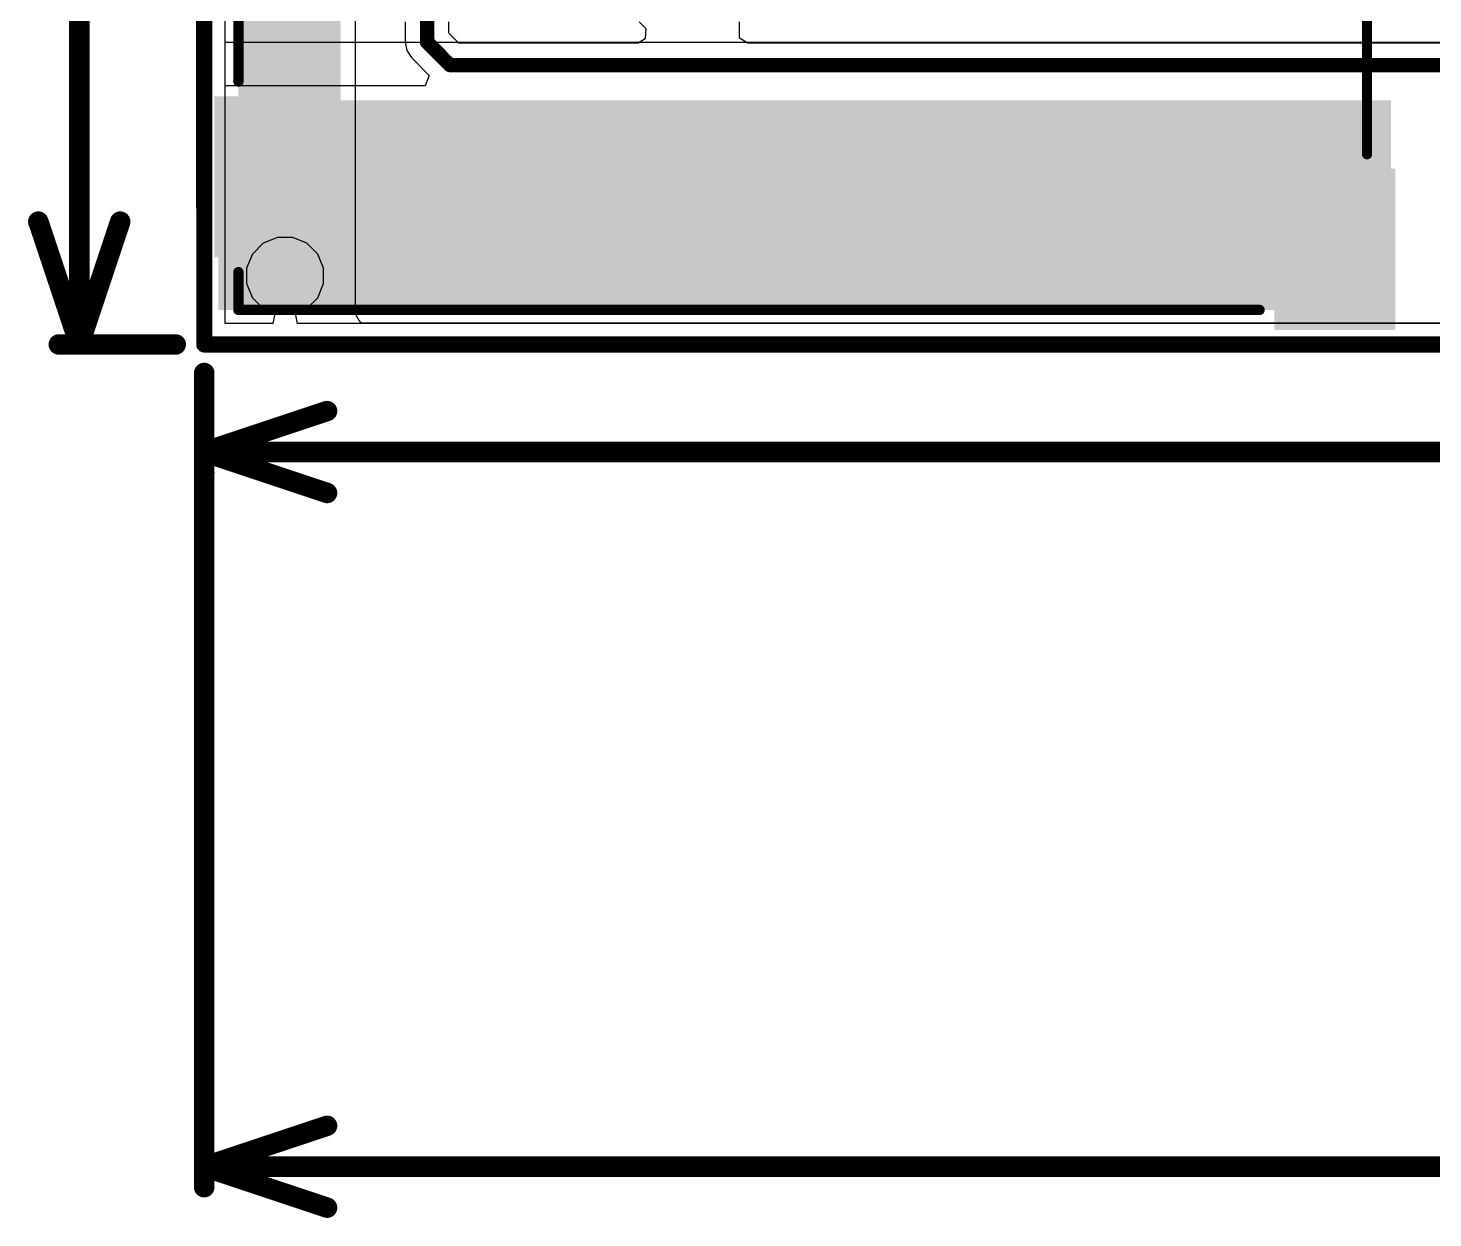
# Model space of a CAD drawing. Header units: inches. Extents: x -3 to 128, y -12 to 41.
# Drawn here: x -2.19 to 15.24, y -10.83 to 3.92 of the extents above; entities that cross this region are included whole.
import ezdxf

# ---------------------------------------------------------------- set-up
doc = ezdxf.new("R2010")
doc.units = ezdxf.units.IN
for name, color, linetype in [('Board Cutout', 216, 'Continuous'), ('Bottom Layer', 5, 'Continuous'), ('Dimension', 6, 'Continuous'), ('Layer 1', 16, 'Continuous'), ('Layer 2', 76, 'Continuous'), ('Top Layer', 1, 'Continuous'), ('Top Overlay', 2, 'Continuous'), ('Top Paste', 8, 'Continuous'), ('Top Solder', 216, 'Continuous'), ('Via Holes', 16, 'Continuous')]:
    doc.layers.add(name, color=color, linetype=linetype)

msp = doc.modelspace()

# ---------------------------------------------------------------- hatches: boundary and pattern name
at = {"layer": 'Bottom Layer'}
h = msp.add_hatch(color=5, dxfattribs=at)
edge = h.paths.add_edge_path()
edge.add_arc((1.004, 0.85), 0.3, 0, 360)
at = {"layer": 'Layer 1'}
h = msp.add_hatch(color=16, dxfattribs=at)
edge = h.paths.add_edge_path()
edge.add_arc((1.004, 0.85), 0.3, 0, 360)
at = {"layer": 'Layer 2'}
msp.add_hatch(color=76, dxfattribs=at).paths.add_polyline_path([(0.424, 0.429), (1.694, 0.429), (1.694, 15.63), (0.424, 15.63)])
h = msp.add_hatch(color=76, dxfattribs=at)
edge = h.paths.add_edge_path()
edge.add_arc((1.004, 0.85), 0.3, 0, 360)
at = {"layer": 'Top Layer'}
for points in [[(0.174, 0.429), (14.724, 0.429), (14.724, 3.029), (0.174, 3.029)], [(0.174, 3.029), (1.574, 3.029), (1.574, 1.129), (0.174, 1.129)], [(13.324, 2.129), (14.724, 2.129), (14.724, 0.229), (13.324, 0.229)]]:
    msp.add_hatch(color=1, dxfattribs=at).paths.add_polyline_path(points)
h = msp.add_hatch(color=1, dxfattribs=at)
edge = h.paths.add_edge_path()
edge.add_arc((1.004, 0.85), 0.3, 0, 360)
at = {"layer": 'Top Paste'}
for points in [[(0.174, 3.029), (1.574, 3.029), (1.574, 1.129), (0.174, 1.129)], [(13.324, 2.129), (14.724, 2.129), (14.724, 0.229), (13.324, 0.229)]]:
    msp.add_hatch(color=8, dxfattribs=at).paths.add_polyline_path(points)
at = {"layer": 'Top Solder'}
for points in [[(0.124, 3.079), (1.624, 3.079), (1.624, 1.079), (0.124, 1.079)], [(13.274, 2.179), (14.774, 2.179), (14.774, 0.179), (13.274, 0.179)]]:
    msp.add_hatch(color=216, dxfattribs=at).paths.add_polyline_path(points)
at = {"layer": 'Via Holes'}
h = msp.add_hatch(color=7, dxfattribs=at)
edge = h.paths.add_edge_path()
edge.add_arc((1.004, 0.85), 0.15, 0, 360)

# ---------------------------------------------------------------- linework, layer by layer
at = {"layer": 'Board Cutout'}
for points in [[(-0.003, 33.09, 0.2, 0.2, 0), (0, 0, 0.2, 0.2, 0)], [(0, 0, 0.2, 0.2, 0), (60, 0, 0.2, 0.2, 0)]]:
    msp.add_lwpolyline(points, format="xyseb", dxfattribs=at)
msp.add_lwpolyline([(-0.05, 0, 0.1, 0.1, 1), (0.05, 0, 0.1, 0.1, 1)], format="xyseb", close=True, dxfattribs=at)
msp.add_lwpolyline([(-0.05, 0, 0.1, 0.1, 1), (0.05, 0, 0.1, 0.1, 1)], format="xyseb", close=True, dxfattribs=at)
at = {"layer": 'Bottom Layer'}
for p, q in [((0.259, 3.746), (0.257, 29.977)), ((60.858, 3.746), (0.259, 3.746))]:
    msp.add_line(p, q, dxfattribs=at)
at = {"layer": 'Dimension'}
for points in [[(-1.55, 0, 0.254, 0.254, 0), (-1.55, 10.883, 0.254, 0.254, 0)], [(-2.058, 1.524, 0.254, 0.254, 0), (-1.55, 0, 0.254, 0.254, 0)], [(-1.55, 0, 0.254, 0.254, 0), (-1.042, 1.524, 0.254, 0.254, 0)], [(-1.804, 0, 0.254, 0.254, 0), (-0.354, 0, 0.254, 0.254, 0)], [(0, -1.588, 0.254, 0.254, 0), (0, -0.354, 0.254, 0.254, 0)], [(0, -10.453, 0.254, 0.254, 0), (0, -0.354, 0.254, 0.254, 0)], [(0, -1.334, 0.254, 0.254, 0), (1.524, -0.826, 0.254, 0.254, 0)], [(0, -1.334, 0.254, 0.254, 0), (22.331, -1.334, 0.254, 0.254, 0)], [(0, -1.334, 0.254, 0.254, 0), (1.524, -1.842, 0.254, 0.254, 0)], [(0, -10.199, 0.254, 0.254, 0), (1.524, -9.691, 0.254, 0.254, 0)], [(0, -10.199, 0.254, 0.254, 0), (54.197, -10.199, 0.254, 0.254, 0)], [(0, -10.199, 0.254, 0.254, 0), (1.524, -10.707, 0.254, 0.254, 0)]]:
    msp.add_lwpolyline(points, format="xyseb", dxfattribs=at)
for points in [[(-2.122, 1.524, 0.127, 0.127, 1), (-1.995, 1.524, 0.127, 0.127, 1)], [(-1.106, 1.524, 0.127, 0.127, 1), (-0.979, 1.524, 0.127, 0.127, 1)], [(-1.868, 0, 0.127, 0.127, 1), (-1.741, 0, 0.127, 0.127, 1)], [(-1.614, 0, 0.127, 0.127, 1), (-1.487, 0, 0.127, 0.127, 1)], [(-1.614, 0, 0.127, 0.127, 1), (-1.487, 0, 0.127, 0.127, 1)], [(-1.614, 0, 0.127, 0.127, 1), (-1.487, 0, 0.127, 0.127, 1)], [(-0.417, 0, 0.127, 0.127, 1), (-0.29, 0, 0.127, 0.127, 1)], [(-0.064, -0.354, 0.127, 0.127, 1), (0.064, -0.354, 0.127, 0.127, 1)], [(-0.064, -0.354, 0.127, 0.127, 1), (0.064, -0.354, 0.127, 0.127, 1)], [(1.46, -0.826, 0.127, 0.127, 1), (1.587, -0.826, 0.127, 0.127, 1)], [(-0.064, -1.334, 0.127, 0.127, 1), (0.064, -1.334, 0.127, 0.127, 1)], [(-0.064, -1.334, 0.127, 0.127, 1), (0.064, -1.334, 0.127, 0.127, 1)], [(-0.064, -1.334, 0.127, 0.127, 1), (0.064, -1.334, 0.127, 0.127, 1)], [(-0.064, -1.588, 0.127, 0.127, 1), (0.064, -1.588, 0.127, 0.127, 1)], [(1.46, -1.842, 0.127, 0.127, 1), (1.587, -1.842, 0.127, 0.127, 1)], [(1.46, -9.691, 0.127, 0.127, 1), (1.587, -9.691, 0.127, 0.127, 1)], [(-0.064, -10.199, 0.127, 0.127, 1), (0.064, -10.199, 0.127, 0.127, 1)], [(-0.064, -10.199, 0.127, 0.127, 1), (0.064, -10.199, 0.127, 0.127, 1)], [(-0.064, -10.199, 0.127, 0.127, 1), (0.064, -10.199, 0.127, 0.127, 1)], [(-0.064, -10.453, 0.127, 0.127, 1), (0.064, -10.453, 0.127, 0.127, 1)], [(1.46, -10.707, 0.127, 0.127, 1), (1.587, -10.707, 0.127, 0.127, 1)]]:
    msp.add_lwpolyline(points, format="xyseb", close=True, dxfattribs=at)
at = {"layer": 'Layer 1'}
for p, q in [((0.259, 0.259), (0.256, 32.741)), ((0.733, 1.255), (0.599, 1.121)), ((0.909, 1.328), (0.733, 1.255)), ((1.099, 1.328), (0.909, 1.328)), ((1.274, 1.255), (1.099, 1.328)), ((1.409, 1.121), (1.274, 1.255)), ((0.599, 1.121), (0.526, 0.945)), ((1.481, 0.945), (1.409, 1.121)), ((0.526, 0.945), (0.526, 0.755)), ((1.481, 0.755), (1.481, 0.945)), ((0.526, 0.755), (0.599, 0.579)), ((1.409, 0.579), (1.481, 0.755)), ((0.599, 0.579), (0.733, 0.445)), ((1.274, 0.445), (1.409, 0.579)), ((0.733, 0.445), (0.876, 0.386)), ((0.876, 0.386), (0.85, 0.259)), ((1.132, 0.386), (1.274, 0.445)), ((1.157, 0.259), (1.132, 0.386)), ((0.85, 0.259), (0.259, 0.259)), ((16.09, 0.259), (1.157, 0.259))]:
    msp.add_line(p, q, dxfattribs=at)
at = {"layer": 'Layer 2'}
for p, q in [((1.875, 0.429), (1.875, 14.135)), ((1.868, 0.393), (1.875, 0.429)), ((1.923, 0.296), (1.868, 0.393)), ((1.951, 0.266), (1.923, 0.296)), ((15.406, 0.266), (1.951, 0.266))]:
    msp.add_line(p, q, dxfattribs=at)
at = {"layer": 'Top Layer'}
for p, q in [((0.259, 3.21), (0.257, 29.796)), ((2.492, 4.001), (2.492, 3.75)), ((3.036, 3.862), (3.036, 4.001)), ((3.16, 3.738), (3.036, 3.862)), ((5.396, 4.001), (5.478, 3.919)), ((5.478, 3.919), (5.47, 3.791)), ((6.642, 3.865), (6.642, 4.001)), ((6.642, 3.801), (6.642, 3.865)), ((2.492, 3.75), (2.513, 3.646)), ((5.385, 3.738), (3.16, 3.738)), ((5.47, 3.791), (5.385, 3.738)), ((6.742, 3.738), (6.642, 3.801)), ((17.54, 3.738), (6.742, 3.738)), ((2.513, 3.646), (2.571, 3.558)), ((2.571, 3.558), (2.792, 3.337)), ((2.792, 3.337), (2.739, 3.21)), ((2.739, 3.21), (0.259, 3.21))]:
    msp.add_line(p, q, dxfattribs=at)
for points in [[(2.764, 3.75, 0.178, 0.178, 0), (2.764, 4.929, 0.178, 0.178, 0)], [(2.764, 3.75, 0.178, 0.178, 0), (3.047, 3.466, 0.178, 0.178, 0)], [(3.047, 3.466, 0.178, 0.178, 0), (17.652, 3.466, 0.178, 0.178, 0)]]:
    msp.add_lwpolyline(points, format="xyseb", dxfattribs=at)
for points in [[(2.719, 3.75, 0.0889, 0.0889, 1), (2.808, 3.75, 0.0889, 0.0889, 1)], [(2.719, 3.75, 0.0889, 0.0889, 1), (2.808, 3.75, 0.0889, 0.0889, 1)], [(3.003, 3.466, 0.0889, 0.0889, 1), (3.092, 3.466, 0.0889, 0.0889, 1)], [(3.003, 3.466, 0.0889, 0.0889, 1), (3.092, 3.466, 0.0889, 0.0889, 1)]]:
    msp.add_lwpolyline(points, format="xyseb", close=True, dxfattribs=at)
at = {"layer": 'Top Overlay'}
for points in [[(14.424, 2.36, 0.127, 0.127, 0), (14.424, 15.63, 0.127, 0.127, 0)], [(0.424, 3.26, 0.127, 0.127, 0), (0.424, 15.379, 0.127, 0.127, 0)], [(0.424, 0.429, 0.127, 0.127, 0), (0.424, 0.898, 0.127, 0.127, 0)], [(0.424, 0.429, 0.127, 0.127, 0), (0.553, 0.429, 0.127, 0.127, 0)], [(0.553, 0.429, 0.127, 0.127, 0), (13.093, 0.429, 0.127, 0.127, 0)]]:
    msp.add_lwpolyline(points, format="xyseb", dxfattribs=at)
for points in [[(0.392, 3.26, 0.0635, 0.0635, 1), (0.456, 3.26, 0.0635, 0.0635, 1)], [(14.392, 2.36, 0.0635, 0.0635, 1), (14.456, 2.36, 0.0635, 0.0635, 1)], [(0.392, 0.898, 0.0635, 0.0635, 1), (0.456, 0.898, 0.0635, 0.0635, 1)], [(0.392, 0.429, 0.0635, 0.0635, 1), (0.456, 0.429, 0.0635, 0.0635, 1)], [(0.392, 0.429, 0.0635, 0.0635, 1), (0.456, 0.429, 0.0635, 0.0635, 1)], [(0.521, 0.429, 0.0635, 0.0635, 1), (0.585, 0.429, 0.0635, 0.0635, 1)], [(0.521, 0.429, 0.0635, 0.0635, 1), (0.585, 0.429, 0.0635, 0.0635, 1)], [(13.061, 0.429, 0.0635, 0.0635, 1), (13.124, 0.429, 0.0635, 0.0635, 1)]]:
    msp.add_lwpolyline(points, format="xyseb", close=True, dxfattribs=at)

doc.saveas('drawing.dxf')
